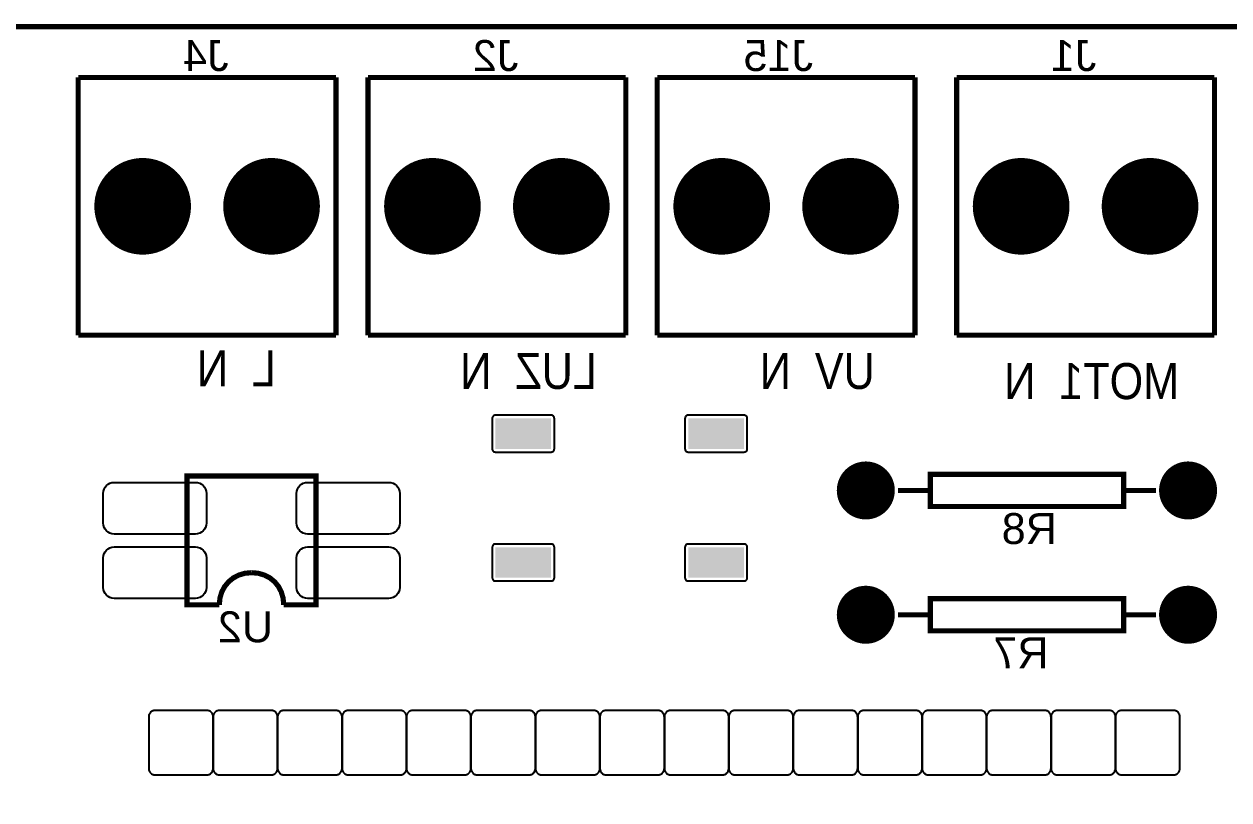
# Model space of a CAD drawing. Header units: inches. Extents: x -4.83 to 0.89, y -1.73 to 1.73.
# Drawn here: x -2.961 to -1.092, y 0.526 to 1.73 of the extents above; entities that cross this region are included whole.
import ezdxf

# ---------------------------------------------------------------- set-up
doc = ezdxf.new("R2010")
doc.units = ezdxf.units.IN
doc.header["$MEASUREMENT"] = 0

# ---------------------------------------------------------------- blocks, each defined once
blk = doc.blocks.new('RPAD')
blk.add_trace([(-0.5, -0.5), (-0.5, 0.5), (0.5, -0.5), (0.5, 0.5)])
blk = doc.blocks.new('EPAD')
at = {"const_width": 0.5}
blk.add_lwpolyline([(-0.25, 0, 1), (0.25, 0, 1)], format="xyb", close=True, dxfattribs=at)

msp = doc.modelspace()

# ---------------------------------------------------------------- linework, layer by layer
at = {"const_width": 0.008}
for points in [[(0.8845, -1.726), (-4.75, -1.726), (-4.75, 1.726), (0.8845, 1.726), (0.8845, -1.726)], [(0.8845, -1.726), (-4.75, -1.726), (-4.75, 1.726), (0.8845, 1.726), (0.8845, -1.726)], [(0.8845, -1.726), (-4.75, -1.726), (-4.75, 1.726), (0.8845, 1.726), (0.8845, -1.726)], [(-2.8769, 1.6472), (-2.8769, 1.2472)], [(-2.8769, 1.6472), (-2.4769, 1.6472)], [(-2.8769, 1.6472), (-2.8769, 1.2472)], [(-2.8769, 1.6472), (-2.4769, 1.6472)], [(-2.8769, 1.6472), (-2.8769, 1.2472)], [(-2.8769, 1.6472), (-2.4769, 1.6472)], [(-2.4769, 1.6472), (-2.4769, 1.2472)], [(-2.4769, 1.6472), (-2.4769, 1.2472)], [(-2.4769, 1.6472), (-2.4769, 1.2472)], [(-2.4273, 1.6472), (-2.4273, 1.2472)], [(-2.4273, 1.6472), (-2.0273, 1.6472)], [(-2.4273, 1.6472), (-2.4273, 1.2472)], [(-2.4273, 1.6472), (-2.0273, 1.6472)], [(-2.4273, 1.6472), (-2.4273, 1.2472)], [(-2.4273, 1.6472), (-2.0273, 1.6472)], [(-2.0273, 1.6472), (-2.0273, 1.2472)], [(-2.0273, 1.6472), (-2.0273, 1.2472)], [(-2.0273, 1.6472), (-2.0273, 1.2472)], [(-1.9785, 1.6472), (-1.9785, 1.2472)], [(-1.9785, 1.6472), (-1.5785, 1.6472)], [(-1.9785, 1.6472), (-1.9785, 1.2472)], [(-1.9785, 1.6472), (-1.5785, 1.6472)], [(-1.9785, 1.6472), (-1.9785, 1.2472)], [(-1.9785, 1.6472), (-1.5785, 1.6472)], [(-1.5785, 1.6472), (-1.5785, 1.2472)], [(-1.5785, 1.6472), (-1.5785, 1.2472)], [(-1.5785, 1.6472), (-1.5785, 1.2472)], [(-1.5139, 1.6472), (-1.5139, 1.2472)], [(-1.5139, 1.6472), (-1.1139, 1.6472)], [(-1.5139, 1.6472), (-1.5139, 1.2472)], [(-1.5139, 1.6472), (-1.1139, 1.6472)], [(-1.5139, 1.6472), (-1.5139, 1.2472)], [(-1.5139, 1.6472), (-1.1139, 1.6472)], [(-1.1139, 1.6472), (-1.1139, 1.2472)], [(-1.1139, 1.6472), (-1.1139, 1.2472)], [(-1.1139, 1.6472), (-1.1139, 1.2472)], [(-2.8769, 1.2472), (-2.4769, 1.2472)], [(-2.8769, 1.2472), (-2.4769, 1.2472)], [(-2.8769, 1.2472), (-2.4769, 1.2472)], [(-2.4273, 1.2472), (-2.0273, 1.2472)], [(-2.4273, 1.2472), (-2.0273, 1.2472)], [(-2.4273, 1.2472), (-2.0273, 1.2472)], [(-1.9785, 1.2472), (-1.5785, 1.2472)], [(-1.9785, 1.2472), (-1.5785, 1.2472)], [(-1.9785, 1.2472), (-1.5785, 1.2472)], [(-1.5139, 1.2472), (-1.1139, 1.2472)], [(-1.5139, 1.2472), (-1.1139, 1.2472)], [(-1.5139, 1.2472), (-1.1139, 1.2472)], [(-2.658, 0.8287), (-2.708, 0.8287), (-2.708, 1.0287), (-2.508, 1.0287), (-2.508, 0.8287), (-2.558, 0.8287)], [(-2.658, 0.8287), (-2.708, 0.8287), (-2.708, 1.0287), (-2.508, 1.0287), (-2.508, 0.8287), (-2.558, 0.8287)], [(-2.658, 0.8287), (-2.708, 0.8287), (-2.708, 1.0287), (-2.508, 1.0287), (-2.508, 0.8287), (-2.558, 0.8287)], [(-1.2549, 0.9813), (-1.5549, 0.9813), (-1.5549, 1.0313), (-1.2549, 1.0313), (-1.2549, 0.9813)], [(-1.2549, 0.9813), (-1.5549, 0.9813), (-1.5549, 1.0313), (-1.2549, 1.0313), (-1.2549, 0.9813)], [(-1.2549, 0.9813), (-1.5549, 0.9813), (-1.5549, 1.0313), (-1.2549, 1.0313), (-1.2549, 0.9813)], [(-1.6049, 1.0063), (-1.5549, 1.0063)], [(-1.6049, 1.0063), (-1.5549, 1.0063)], [(-1.6049, 1.0063), (-1.5549, 1.0063)], [(-1.2549, 1.0063), (-1.2049, 1.0063)], [(-1.2549, 1.0063), (-1.2049, 1.0063)], [(-1.2549, 1.0063), (-1.2049, 1.0063)], [(-2.608, 0.8787), (-2.6182, 0.8778), (-2.6277, 0.875), (-2.6362, 0.8706), (-2.6435, 0.8646), (-2.6496, 0.8573), (-2.6542, 0.8488), (-2.657, 0.8392), (-2.658, 0.8287)], [(-2.608, 0.8787), (-2.6182, 0.8778), (-2.6277, 0.875), (-2.6362, 0.8706), (-2.6435, 0.8646), (-2.6496, 0.8573), (-2.6542, 0.8488), (-2.657, 0.8392), (-2.658, 0.8287)], [(-2.608, 0.8787), (-2.6182, 0.8778), (-2.6277, 0.875), (-2.6362, 0.8706), (-2.6435, 0.8646), (-2.6496, 0.8573), (-2.6542, 0.8488), (-2.657, 0.8392), (-2.658, 0.8287)], [(-2.608, 0.8787), (-2.5976, 0.8778), (-2.588, 0.875), (-2.5795, 0.8706), (-2.5722, 0.8646), (-2.5662, 0.8573), (-2.5618, 0.8488), (-2.559, 0.8392), (-2.558, 0.8287)], [(-2.608, 0.8787), (-2.5976, 0.8778), (-2.588, 0.875), (-2.5795, 0.8706), (-2.5722, 0.8646), (-2.5662, 0.8573), (-2.5618, 0.8488), (-2.559, 0.8392), (-2.558, 0.8287)], [(-2.608, 0.8787), (-2.5976, 0.8778), (-2.588, 0.875), (-2.5795, 0.8706), (-2.5722, 0.8646), (-2.5662, 0.8573), (-2.5618, 0.8488), (-2.559, 0.8392), (-2.558, 0.8287)], [(-1.2549, 0.7884), (-1.5549, 0.7884), (-1.5549, 0.8384), (-1.2549, 0.8384), (-1.2549, 0.7884)], [(-1.2549, 0.7884), (-1.5549, 0.7884), (-1.5549, 0.8384), (-1.2549, 0.8384), (-1.2549, 0.7884)], [(-1.2549, 0.7884), (-1.5549, 0.7884), (-1.5549, 0.8384), (-1.2549, 0.8384), (-1.2549, 0.7884)], [(-1.5549, 0.8134), (-1.6049, 0.8134)], [(-1.5549, 0.8134), (-1.6049, 0.8134)], [(-1.5549, 0.8134), (-1.6049, 0.8134)], [(-1.2049, 0.8134), (-1.2549, 0.8134)], [(-1.2049, 0.8134), (-1.2549, 0.8134)], [(-1.2049, 0.8134), (-1.2549, 0.8134)]]:
    msp.add_lwpolyline(points, dxfattribs=at)
for points in [[(-2.2347, 1.1181), (-2.2347, 1.0709), (-2.2346, 1.0698), (-2.2343, 1.0689), (-2.2338, 1.068), (-2.2332, 1.0673), (-2.2325, 1.0667), (-2.2317, 1.0663), (-2.2307, 1.066), (-2.2297, 1.0659), (-2.1431, 1.0659), (-2.142, 1.066), (-2.1411, 1.0663), (-2.1403, 1.0667), (-2.1395, 1.0673), (-2.1389, 1.068), (-2.1385, 1.0689), (-2.1382, 1.0698), (-2.1381, 1.0709), (-2.1381, 1.1181), (-2.1382, 1.1191), (-2.1385, 1.1201), (-2.1389, 1.1209), (-2.1395, 1.1217), (-2.1403, 1.1223), (-2.1411, 1.1227), (-2.142, 1.123), (-2.1431, 1.1231), (-2.2297, 1.1231), (-2.2307, 1.123), (-2.2317, 1.1227), (-2.2325, 1.1223), (-2.2332, 1.1217), (-2.2338, 1.1209), (-2.2343, 1.1201), (-2.2346, 1.1191), (-2.2347, 1.1181)], [(-1.8389, 1.0709), (-1.8389, 1.1181), (-1.839, 1.1191), (-1.8392, 1.1201), (-1.8397, 1.1209), (-1.8403, 1.1217), (-1.841, 1.1223), (-1.8419, 1.1227), (-1.8428, 1.123), (-1.8439, 1.1231), (-1.9305, 1.1231), (-1.9315, 1.123), (-1.9324, 1.1227), (-1.9333, 1.1223), (-1.934, 1.1217), (-1.9346, 1.1209), (-1.9351, 1.1201), (-1.9354, 1.1191), (-1.9355, 1.1181), (-1.9355, 1.0709), (-1.9354, 1.0698), (-1.9351, 1.0689), (-1.9346, 1.068), (-1.934, 1.0673), (-1.9333, 1.0667), (-1.9324, 1.0663), (-1.9315, 1.066), (-1.9305, 1.0659), (-1.8439, 1.0659), (-1.8428, 1.066), (-1.8419, 1.0663), (-1.841, 1.0667), (-1.8403, 1.0673), (-1.8397, 1.068), (-1.8392, 1.0689), (-1.839, 1.0698), (-1.8389, 1.0709)], [(-2.838, 0.9557), (-2.838, 1.0017), (-2.8377, 1.0052), (-2.8367, 1.0084), (-2.8352, 1.0113), (-2.8331, 1.0138), (-2.8306, 1.0159), (-2.8277, 1.0174), (-2.8245, 1.0184), (-2.821, 1.0187), (-2.695, 1.0187), (-2.6916, 1.0184), (-2.6883, 1.0174), (-2.6854, 1.0159), (-2.6829, 1.0138), (-2.6809, 1.0113), (-2.6793, 1.0084), (-2.6784, 1.0052), (-2.678, 1.0017), (-2.678, 0.9557), (-2.6784, 0.9523), (-2.6793, 0.949), (-2.6809, 0.9462), (-2.6829, 0.9437), (-2.6854, 0.9416), (-2.6883, 0.9401), (-2.6916, 0.9391), (-2.695, 0.9387), (-2.821, 0.9387), (-2.8245, 0.9391), (-2.8277, 0.9401), (-2.8306, 0.9416), (-2.8331, 0.9437), (-2.8352, 0.9462), (-2.8367, 0.949), (-2.8377, 0.9523), (-2.838, 0.9557)], [(-2.538, 0.9557), (-2.538, 1.0017), (-2.5377, 1.0052), (-2.5367, 1.0084), (-2.5352, 1.0113), (-2.5331, 1.0138), (-2.5306, 1.0159), (-2.5277, 1.0174), (-2.5245, 1.0184), (-2.521, 1.0187), (-2.395, 1.0187), (-2.3916, 1.0184), (-2.3883, 1.0174), (-2.3854, 1.0159), (-2.3829, 1.0138), (-2.3809, 1.0113), (-2.3793, 1.0084), (-2.3784, 1.0052), (-2.378, 1.0017), (-2.378, 0.9557), (-2.3784, 0.9523), (-2.3793, 0.949), (-2.3809, 0.9462), (-2.3829, 0.9437), (-2.3854, 0.9416), (-2.3883, 0.9401), (-2.3916, 0.9391), (-2.395, 0.9387), (-2.521, 0.9387), (-2.5245, 0.9391), (-2.5277, 0.9401), (-2.5306, 0.9416), (-2.5331, 0.9437), (-2.5352, 0.9462), (-2.5367, 0.949), (-2.5377, 0.9523), (-2.538, 0.9557)], [(-2.838, 0.8557), (-2.838, 0.9017), (-2.8377, 0.9052), (-2.8367, 0.9084), (-2.8352, 0.9113), (-2.8331, 0.9138), (-2.8306, 0.9159), (-2.8277, 0.9174), (-2.8245, 0.9184), (-2.821, 0.9187), (-2.695, 0.9187), (-2.6916, 0.9184), (-2.6883, 0.9174), (-2.6854, 0.9159), (-2.6829, 0.9138), (-2.6809, 0.9113), (-2.6793, 0.9084), (-2.6784, 0.9052), (-2.678, 0.9017), (-2.678, 0.8557), (-2.6784, 0.8523), (-2.6793, 0.849), (-2.6809, 0.8462), (-2.6829, 0.8437), (-2.6854, 0.8416), (-2.6883, 0.8401), (-2.6916, 0.8391), (-2.695, 0.8387), (-2.821, 0.8387), (-2.8245, 0.8391), (-2.8277, 0.8401), (-2.8306, 0.8416), (-2.8331, 0.8437), (-2.8352, 0.8462), (-2.8367, 0.849), (-2.8377, 0.8523), (-2.838, 0.8557)], [(-2.538, 0.8557), (-2.538, 0.9017), (-2.5377, 0.9052), (-2.5367, 0.9084), (-2.5352, 0.9113), (-2.5331, 0.9138), (-2.5306, 0.9159), (-2.5277, 0.9174), (-2.5245, 0.9184), (-2.521, 0.9187), (-2.395, 0.9187), (-2.3916, 0.9184), (-2.3883, 0.9174), (-2.3854, 0.9159), (-2.3829, 0.9138), (-2.3809, 0.9113), (-2.3793, 0.9084), (-2.3784, 0.9052), (-2.378, 0.9017), (-2.378, 0.8557), (-2.3784, 0.8523), (-2.3793, 0.849), (-2.3809, 0.8462), (-2.3829, 0.8437), (-2.3854, 0.8416), (-2.3883, 0.8401), (-2.3916, 0.8391), (-2.395, 0.8387), (-2.521, 0.8387), (-2.5245, 0.8391), (-2.5277, 0.8401), (-2.5306, 0.8416), (-2.5331, 0.8437), (-2.5352, 0.8462), (-2.5367, 0.849), (-2.5377, 0.8523), (-2.538, 0.8557)], [(-2.2347, 0.9181), (-2.2347, 0.8709), (-2.2346, 0.8698), (-2.2343, 0.8689), (-2.2338, 0.868), (-2.2332, 0.8673), (-2.2325, 0.8667), (-2.2317, 0.8663), (-2.2307, 0.866), (-2.2297, 0.8659), (-2.1431, 0.8659), (-2.142, 0.866), (-2.1411, 0.8663), (-2.1403, 0.8667), (-2.1395, 0.8673), (-2.1389, 0.868), (-2.1385, 0.8689), (-2.1382, 0.8698), (-2.1381, 0.8709), (-2.1381, 0.9181), (-2.1382, 0.9191), (-2.1385, 0.9201), (-2.1389, 0.9209), (-2.1395, 0.9217), (-2.1403, 0.9223), (-2.1411, 0.9227), (-2.142, 0.923), (-2.1431, 0.9231), (-2.2297, 0.9231), (-2.2307, 0.923), (-2.2317, 0.9227), (-2.2325, 0.9223), (-2.2332, 0.9217), (-2.2338, 0.9209), (-2.2343, 0.9201), (-2.2346, 0.9191), (-2.2347, 0.9181)], [(-1.8389, 0.8709), (-1.8389, 0.9181), (-1.839, 0.9191), (-1.8392, 0.9201), (-1.8397, 0.9209), (-1.8403, 0.9217), (-1.841, 0.9223), (-1.8419, 0.9227), (-1.8428, 0.923), (-1.8439, 0.9231), (-1.9305, 0.9231), (-1.9315, 0.923), (-1.9324, 0.9227), (-1.9333, 0.9223), (-1.934, 0.9217), (-1.9346, 0.9209), (-1.9351, 0.9201), (-1.9354, 0.9191), (-1.9355, 0.9181), (-1.9355, 0.8709), (-1.9354, 0.8698), (-1.9351, 0.8689), (-1.9346, 0.868), (-1.934, 0.8673), (-1.9333, 0.8667), (-1.9324, 0.8663), (-1.9315, 0.866), (-1.9305, 0.8659), (-1.8439, 0.8659), (-1.8428, 0.866), (-1.8419, 0.8663), (-1.841, 0.8667), (-1.8403, 0.8673), (-1.8397, 0.868), (-1.8392, 0.8689), (-1.839, 0.8698), (-1.8389, 0.8709)], [(-2.6775, 0.665), (-2.7575, 0.665), (-2.7586, 0.6649), (-2.7596, 0.6648), (-2.7605, 0.6645), (-2.7615, 0.6642), (-2.7623, 0.6638), (-2.7632, 0.6633), (-2.7639, 0.6627), (-2.7646, 0.6621), (-2.7653, 0.6614), (-2.7658, 0.6606), (-2.7663, 0.6598), (-2.7668, 0.6589), (-2.7671, 0.658), (-2.7673, 0.657), (-2.7675, 0.656), (-2.7675, 0.655), (-2.7675, 0.575), (-2.7675, 0.5739), (-2.7673, 0.5729), (-2.7671, 0.572), (-2.7668, 0.571), (-2.7663, 0.5702), (-2.7658, 0.5693), (-2.7653, 0.5686), (-2.7646, 0.5679), (-2.7639, 0.5672), (-2.7632, 0.5666), (-2.7623, 0.5662), (-2.7615, 0.5657), (-2.7605, 0.5654), (-2.7596, 0.5652), (-2.7586, 0.565), (-2.7575, 0.565), (-2.6775, 0.565), (-2.6765, 0.565), (-2.6755, 0.5652), (-2.6745, 0.5654), (-2.6736, 0.5657), (-2.6727, 0.5662), (-2.6719, 0.5666), (-2.6711, 0.5672), (-2.6704, 0.5679), (-2.6698, 0.5686), (-2.6692, 0.5693), (-2.6687, 0.5702), (-2.6683, 0.571), (-2.668, 0.572), (-2.6677, 0.5729), (-2.6676, 0.5739), (-2.6675, 0.575), (-2.6675, 0.655), (-2.6676, 0.656), (-2.6677, 0.657), (-2.668, 0.658), (-2.6683, 0.6589), (-2.6687, 0.6598), (-2.6692, 0.6606), (-2.6698, 0.6614), (-2.6704, 0.6621), (-2.6711, 0.6627), (-2.6719, 0.6633), (-2.6727, 0.6638), (-2.6736, 0.6642), (-2.6745, 0.6645), (-2.6755, 0.6648), (-2.6765, 0.6649), (-2.6775, 0.665)], [(-2.5775, 0.665), (-2.6575, 0.665), (-2.6586, 0.6649), (-2.6596, 0.6648), (-2.6605, 0.6645), (-2.6615, 0.6642), (-2.6623, 0.6638), (-2.6632, 0.6633), (-2.6639, 0.6627), (-2.6646, 0.6621), (-2.6653, 0.6614), (-2.6658, 0.6606), (-2.6663, 0.6598), (-2.6668, 0.6589), (-2.6671, 0.658), (-2.6673, 0.657), (-2.6675, 0.656), (-2.6675, 0.655), (-2.6675, 0.575), (-2.6675, 0.5739), (-2.6673, 0.5729), (-2.6671, 0.572), (-2.6668, 0.571), (-2.6663, 0.5702), (-2.6658, 0.5693), (-2.6653, 0.5686), (-2.6646, 0.5679), (-2.6639, 0.5672), (-2.6632, 0.5666), (-2.6623, 0.5662), (-2.6615, 0.5657), (-2.6605, 0.5654), (-2.6596, 0.5652), (-2.6586, 0.565), (-2.6575, 0.565), (-2.5775, 0.565), (-2.5765, 0.565), (-2.5755, 0.5652), (-2.5745, 0.5654), (-2.5736, 0.5657), (-2.5727, 0.5662), (-2.5719, 0.5666), (-2.5711, 0.5672), (-2.5704, 0.5679), (-2.5698, 0.5686), (-2.5692, 0.5693), (-2.5687, 0.5702), (-2.5683, 0.571), (-2.568, 0.572), (-2.5677, 0.5729), (-2.5676, 0.5739), (-2.5675, 0.575), (-2.5675, 0.655), (-2.5676, 0.656), (-2.5677, 0.657), (-2.568, 0.658), (-2.5683, 0.6589), (-2.5687, 0.6598), (-2.5692, 0.6606), (-2.5698, 0.6614), (-2.5704, 0.6621), (-2.5711, 0.6627), (-2.5719, 0.6633), (-2.5727, 0.6638), (-2.5736, 0.6642), (-2.5745, 0.6645), (-2.5755, 0.6648), (-2.5765, 0.6649), (-2.5775, 0.665)], [(-2.4775, 0.665), (-2.5575, 0.665), (-2.5586, 0.6649), (-2.5596, 0.6648), (-2.5605, 0.6645), (-2.5615, 0.6642), (-2.5623, 0.6638), (-2.5632, 0.6633), (-2.5639, 0.6627), (-2.5646, 0.6621), (-2.5653, 0.6614), (-2.5658, 0.6606), (-2.5663, 0.6598), (-2.5668, 0.6589), (-2.5671, 0.658), (-2.5673, 0.657), (-2.5675, 0.656), (-2.5675, 0.655), (-2.5675, 0.575), (-2.5675, 0.5739), (-2.5673, 0.5729), (-2.5671, 0.572), (-2.5668, 0.571), (-2.5663, 0.5702), (-2.5658, 0.5693), (-2.5653, 0.5686), (-2.5646, 0.5679), (-2.5639, 0.5672), (-2.5632, 0.5666), (-2.5623, 0.5662), (-2.5615, 0.5657), (-2.5605, 0.5654), (-2.5596, 0.5652), (-2.5586, 0.565), (-2.5575, 0.565), (-2.4775, 0.565), (-2.4765, 0.565), (-2.4755, 0.5652), (-2.4745, 0.5654), (-2.4736, 0.5657), (-2.4727, 0.5662), (-2.4719, 0.5666), (-2.4711, 0.5672), (-2.4704, 0.5679), (-2.4698, 0.5686), (-2.4692, 0.5693), (-2.4687, 0.5702), (-2.4683, 0.571), (-2.468, 0.572), (-2.4677, 0.5729), (-2.4676, 0.5739), (-2.4675, 0.575), (-2.4675, 0.655), (-2.4676, 0.656), (-2.4677, 0.657), (-2.468, 0.658), (-2.4683, 0.6589), (-2.4687, 0.6598), (-2.4692, 0.6606), (-2.4698, 0.6614), (-2.4704, 0.6621), (-2.4711, 0.6627), (-2.4719, 0.6633), (-2.4727, 0.6638), (-2.4736, 0.6642), (-2.4745, 0.6645), (-2.4755, 0.6648), (-2.4765, 0.6649), (-2.4775, 0.665)], [(-2.3775, 0.665), (-2.4575, 0.665), (-2.4586, 0.6649), (-2.4596, 0.6648), (-2.4605, 0.6645), (-2.4615, 0.6642), (-2.4623, 0.6638), (-2.4632, 0.6633), (-2.4639, 0.6627), (-2.4646, 0.6621), (-2.4653, 0.6614), (-2.4658, 0.6606), (-2.4663, 0.6598), (-2.4668, 0.6589), (-2.4671, 0.658), (-2.4673, 0.657), (-2.4675, 0.656), (-2.4675, 0.655), (-2.4675, 0.575), (-2.4675, 0.5739), (-2.4673, 0.5729), (-2.4671, 0.572), (-2.4668, 0.571), (-2.4663, 0.5702), (-2.4658, 0.5693), (-2.4653, 0.5686), (-2.4646, 0.5679), (-2.4639, 0.5672), (-2.4632, 0.5666), (-2.4623, 0.5662), (-2.4615, 0.5657), (-2.4605, 0.5654), (-2.4596, 0.5652), (-2.4586, 0.565), (-2.4575, 0.565), (-2.3775, 0.565), (-2.3765, 0.565), (-2.3755, 0.5652), (-2.3745, 0.5654), (-2.3736, 0.5657), (-2.3727, 0.5662), (-2.3719, 0.5666), (-2.3711, 0.5672), (-2.3704, 0.5679), (-2.3698, 0.5686), (-2.3692, 0.5693), (-2.3687, 0.5702), (-2.3683, 0.571), (-2.368, 0.572), (-2.3677, 0.5729), (-2.3676, 0.5739), (-2.3675, 0.575), (-2.3675, 0.655), (-2.3676, 0.656), (-2.3677, 0.657), (-2.368, 0.658), (-2.3683, 0.6589), (-2.3687, 0.6598), (-2.3692, 0.6606), (-2.3698, 0.6614), (-2.3704, 0.6621), (-2.3711, 0.6627), (-2.3719, 0.6633), (-2.3727, 0.6638), (-2.3736, 0.6642), (-2.3745, 0.6645), (-2.3755, 0.6648), (-2.3765, 0.6649), (-2.3775, 0.665)], [(-2.2775, 0.665), (-2.3575, 0.665), (-2.3586, 0.6649), (-2.3596, 0.6648), (-2.3605, 0.6645), (-2.3615, 0.6642), (-2.3623, 0.6638), (-2.3632, 0.6633), (-2.3639, 0.6627), (-2.3646, 0.6621), (-2.3653, 0.6614), (-2.3658, 0.6606), (-2.3663, 0.6598), (-2.3668, 0.6589), (-2.3671, 0.658), (-2.3673, 0.657), (-2.3675, 0.656), (-2.3675, 0.655), (-2.3675, 0.575), (-2.3675, 0.5739), (-2.3673, 0.5729), (-2.3671, 0.572), (-2.3668, 0.571), (-2.3663, 0.5702), (-2.3658, 0.5693), (-2.3653, 0.5686), (-2.3646, 0.5679), (-2.3639, 0.5672), (-2.3632, 0.5666), (-2.3623, 0.5662), (-2.3615, 0.5657), (-2.3605, 0.5654), (-2.3596, 0.5652), (-2.3586, 0.565), (-2.3575, 0.565), (-2.2775, 0.565), (-2.2765, 0.565), (-2.2755, 0.5652), (-2.2745, 0.5654), (-2.2736, 0.5657), (-2.2727, 0.5662), (-2.2719, 0.5666), (-2.2711, 0.5672), (-2.2704, 0.5679), (-2.2698, 0.5686), (-2.2692, 0.5693), (-2.2687, 0.5702), (-2.2683, 0.571), (-2.268, 0.572), (-2.2677, 0.5729), (-2.2676, 0.5739), (-2.2675, 0.575), (-2.2675, 0.655), (-2.2676, 0.656), (-2.2677, 0.657), (-2.268, 0.658), (-2.2683, 0.6589), (-2.2687, 0.6598), (-2.2692, 0.6606), (-2.2698, 0.6614), (-2.2704, 0.6621), (-2.2711, 0.6627), (-2.2719, 0.6633), (-2.2727, 0.6638), (-2.2736, 0.6642), (-2.2745, 0.6645), (-2.2755, 0.6648), (-2.2765, 0.6649), (-2.2775, 0.665)], [(-2.1775, 0.665), (-2.2575, 0.665), (-2.2586, 0.6649), (-2.2596, 0.6648), (-2.2605, 0.6645), (-2.2615, 0.6642), (-2.2623, 0.6638), (-2.2632, 0.6633), (-2.2639, 0.6627), (-2.2646, 0.6621), (-2.2653, 0.6614), (-2.2658, 0.6606), (-2.2663, 0.6598), (-2.2668, 0.6589), (-2.2671, 0.658), (-2.2673, 0.657), (-2.2675, 0.656), (-2.2675, 0.655), (-2.2675, 0.575), (-2.2675, 0.5739), (-2.2673, 0.5729), (-2.2671, 0.572), (-2.2668, 0.571), (-2.2663, 0.5702), (-2.2658, 0.5693), (-2.2653, 0.5686), (-2.2646, 0.5679), (-2.2639, 0.5672), (-2.2632, 0.5666), (-2.2623, 0.5662), (-2.2615, 0.5657), (-2.2605, 0.5654), (-2.2596, 0.5652), (-2.2586, 0.565), (-2.2575, 0.565), (-2.1775, 0.565), (-2.1765, 0.565), (-2.1755, 0.5652), (-2.1745, 0.5654), (-2.1736, 0.5657), (-2.1727, 0.5662), (-2.1719, 0.5666), (-2.1711, 0.5672), (-2.1704, 0.5679), (-2.1698, 0.5686), (-2.1692, 0.5693), (-2.1687, 0.5702), (-2.1683, 0.571), (-2.168, 0.572), (-2.1677, 0.5729), (-2.1676, 0.5739), (-2.1675, 0.575), (-2.1675, 0.655), (-2.1676, 0.656), (-2.1677, 0.657), (-2.168, 0.658), (-2.1683, 0.6589), (-2.1687, 0.6598), (-2.1692, 0.6606), (-2.1698, 0.6614), (-2.1704, 0.6621), (-2.1711, 0.6627), (-2.1719, 0.6633), (-2.1727, 0.6638), (-2.1736, 0.6642), (-2.1745, 0.6645), (-2.1755, 0.6648), (-2.1765, 0.6649), (-2.1775, 0.665)], [(-2.0775, 0.665), (-2.1575, 0.665), (-2.1586, 0.6649), (-2.1596, 0.6648), (-2.1605, 0.6645), (-2.1615, 0.6642), (-2.1623, 0.6638), (-2.1632, 0.6633), (-2.1639, 0.6627), (-2.1646, 0.6621), (-2.1653, 0.6614), (-2.1658, 0.6606), (-2.1663, 0.6598), (-2.1668, 0.6589), (-2.1671, 0.658), (-2.1673, 0.657), (-2.1675, 0.656), (-2.1675, 0.655), (-2.1675, 0.575), (-2.1675, 0.5739), (-2.1673, 0.5729), (-2.1671, 0.572), (-2.1668, 0.571), (-2.1663, 0.5702), (-2.1658, 0.5693), (-2.1653, 0.5686), (-2.1646, 0.5679), (-2.1639, 0.5672), (-2.1632, 0.5666), (-2.1623, 0.5662), (-2.1615, 0.5657), (-2.1605, 0.5654), (-2.1596, 0.5652), (-2.1586, 0.565), (-2.1575, 0.565), (-2.0775, 0.565), (-2.0765, 0.565), (-2.0755, 0.5652), (-2.0745, 0.5654), (-2.0736, 0.5657), (-2.0727, 0.5662), (-2.0719, 0.5666), (-2.0711, 0.5672), (-2.0704, 0.5679), (-2.0698, 0.5686), (-2.0692, 0.5693), (-2.0687, 0.5702), (-2.0683, 0.571), (-2.068, 0.572), (-2.0677, 0.5729), (-2.0676, 0.5739), (-2.0675, 0.575), (-2.0675, 0.655), (-2.0676, 0.656), (-2.0677, 0.657), (-2.068, 0.658), (-2.0683, 0.6589), (-2.0687, 0.6598), (-2.0692, 0.6606), (-2.0698, 0.6614), (-2.0704, 0.6621), (-2.0711, 0.6627), (-2.0719, 0.6633), (-2.0727, 0.6638), (-2.0736, 0.6642), (-2.0745, 0.6645), (-2.0755, 0.6648), (-2.0765, 0.6649), (-2.0775, 0.665)], [(-1.9775, 0.665), (-2.0575, 0.665), (-2.0586, 0.6649), (-2.0596, 0.6648), (-2.0605, 0.6645), (-2.0615, 0.6642), (-2.0623, 0.6638), (-2.0632, 0.6633), (-2.0639, 0.6627), (-2.0646, 0.6621), (-2.0653, 0.6614), (-2.0658, 0.6606), (-2.0663, 0.6598), (-2.0668, 0.6589), (-2.0671, 0.658), (-2.0673, 0.657), (-2.0675, 0.656), (-2.0675, 0.655), (-2.0675, 0.575), (-2.0675, 0.5739), (-2.0673, 0.5729), (-2.0671, 0.572), (-2.0668, 0.571), (-2.0663, 0.5702), (-2.0658, 0.5693), (-2.0653, 0.5686), (-2.0646, 0.5679), (-2.0639, 0.5672), (-2.0632, 0.5666), (-2.0623, 0.5662), (-2.0615, 0.5657), (-2.0605, 0.5654), (-2.0596, 0.5652), (-2.0586, 0.565), (-2.0575, 0.565), (-1.9775, 0.565), (-1.9765, 0.565), (-1.9755, 0.5652), (-1.9745, 0.5654), (-1.9736, 0.5657), (-1.9727, 0.5662), (-1.9719, 0.5666), (-1.9711, 0.5672), (-1.9704, 0.5679), (-1.9698, 0.5686), (-1.9692, 0.5693), (-1.9687, 0.5702), (-1.9683, 0.571), (-1.968, 0.572), (-1.9677, 0.5729), (-1.9676, 0.5739), (-1.9675, 0.575), (-1.9675, 0.655), (-1.9676, 0.656), (-1.9677, 0.657), (-1.968, 0.658), (-1.9683, 0.6589), (-1.9687, 0.6598), (-1.9692, 0.6606), (-1.9698, 0.6614), (-1.9704, 0.6621), (-1.9711, 0.6627), (-1.9719, 0.6633), (-1.9727, 0.6638), (-1.9736, 0.6642), (-1.9745, 0.6645), (-1.9755, 0.6648), (-1.9765, 0.6649), (-1.9775, 0.665)], [(-1.8775, 0.665), (-1.9575, 0.665), (-1.9586, 0.6649), (-1.9596, 0.6648), (-1.9605, 0.6645), (-1.9615, 0.6642), (-1.9623, 0.6638), (-1.9632, 0.6633), (-1.9639, 0.6627), (-1.9646, 0.6621), (-1.9653, 0.6614), (-1.9658, 0.6606), (-1.9663, 0.6598), (-1.9668, 0.6589), (-1.9671, 0.658), (-1.9673, 0.657), (-1.9675, 0.656), (-1.9675, 0.655), (-1.9675, 0.575), (-1.9675, 0.5739), (-1.9673, 0.5729), (-1.9671, 0.572), (-1.9668, 0.571), (-1.9663, 0.5702), (-1.9658, 0.5693), (-1.9653, 0.5686), (-1.9646, 0.5679), (-1.9639, 0.5672), (-1.9632, 0.5666), (-1.9623, 0.5662), (-1.9615, 0.5657), (-1.9605, 0.5654), (-1.9596, 0.5652), (-1.9586, 0.565), (-1.9575, 0.565), (-1.8775, 0.565), (-1.8765, 0.565), (-1.8755, 0.5652), (-1.8745, 0.5654), (-1.8736, 0.5657), (-1.8727, 0.5662), (-1.8719, 0.5666), (-1.8711, 0.5672), (-1.8704, 0.5679), (-1.8698, 0.5686), (-1.8692, 0.5693), (-1.8687, 0.5702), (-1.8683, 0.571), (-1.868, 0.572), (-1.8677, 0.5729), (-1.8676, 0.5739), (-1.8675, 0.575), (-1.8675, 0.655), (-1.8676, 0.656), (-1.8677, 0.657), (-1.868, 0.658), (-1.8683, 0.6589), (-1.8687, 0.6598), (-1.8692, 0.6606), (-1.8698, 0.6614), (-1.8704, 0.6621), (-1.8711, 0.6627), (-1.8719, 0.6633), (-1.8727, 0.6638), (-1.8736, 0.6642), (-1.8745, 0.6645), (-1.8755, 0.6648), (-1.8765, 0.6649), (-1.8775, 0.665)], [(-1.7775, 0.665), (-1.8575, 0.665), (-1.8586, 0.6649), (-1.8596, 0.6648), (-1.8605, 0.6645), (-1.8615, 0.6642), (-1.8623, 0.6638), (-1.8632, 0.6633), (-1.8639, 0.6627), (-1.8646, 0.6621), (-1.8653, 0.6614), (-1.8658, 0.6606), (-1.8663, 0.6598), (-1.8668, 0.6589), (-1.8671, 0.658), (-1.8673, 0.657), (-1.8675, 0.656), (-1.8675, 0.655), (-1.8675, 0.575), (-1.8675, 0.5739), (-1.8673, 0.5729), (-1.8671, 0.572), (-1.8668, 0.571), (-1.8663, 0.5702), (-1.8658, 0.5693), (-1.8653, 0.5686), (-1.8646, 0.5679), (-1.8639, 0.5672), (-1.8632, 0.5666), (-1.8623, 0.5662), (-1.8615, 0.5657), (-1.8605, 0.5654), (-1.8596, 0.5652), (-1.8586, 0.565), (-1.8575, 0.565), (-1.7775, 0.565), (-1.7765, 0.565), (-1.7755, 0.5652), (-1.7745, 0.5654), (-1.7736, 0.5657), (-1.7727, 0.5662), (-1.7719, 0.5666), (-1.7711, 0.5672), (-1.7704, 0.5679), (-1.7698, 0.5686), (-1.7692, 0.5693), (-1.7687, 0.5702), (-1.7683, 0.571), (-1.768, 0.572), (-1.7677, 0.5729), (-1.7676, 0.5739), (-1.7675, 0.575), (-1.7675, 0.655), (-1.7676, 0.656), (-1.7677, 0.657), (-1.768, 0.658), (-1.7683, 0.6589), (-1.7687, 0.6598), (-1.7692, 0.6606), (-1.7698, 0.6614), (-1.7704, 0.6621), (-1.7711, 0.6627), (-1.7719, 0.6633), (-1.7727, 0.6638), (-1.7736, 0.6642), (-1.7745, 0.6645), (-1.7755, 0.6648), (-1.7765, 0.6649), (-1.7775, 0.665)], [(-1.6775, 0.665), (-1.7575, 0.665), (-1.7586, 0.6649), (-1.7596, 0.6648), (-1.7605, 0.6645), (-1.7615, 0.6642), (-1.7623, 0.6638), (-1.7632, 0.6633), (-1.7639, 0.6627), (-1.7646, 0.6621), (-1.7653, 0.6614), (-1.7658, 0.6606), (-1.7663, 0.6598), (-1.7668, 0.6589), (-1.7671, 0.658), (-1.7673, 0.657), (-1.7675, 0.656), (-1.7675, 0.655), (-1.7675, 0.575), (-1.7675, 0.5739), (-1.7673, 0.5729), (-1.7671, 0.572), (-1.7668, 0.571), (-1.7663, 0.5702), (-1.7658, 0.5693), (-1.7653, 0.5686), (-1.7646, 0.5679), (-1.7639, 0.5672), (-1.7632, 0.5666), (-1.7623, 0.5662), (-1.7615, 0.5657), (-1.7605, 0.5654), (-1.7596, 0.5652), (-1.7586, 0.565), (-1.7575, 0.565), (-1.6775, 0.565), (-1.6765, 0.565), (-1.6755, 0.5652), (-1.6745, 0.5654), (-1.6736, 0.5657), (-1.6727, 0.5662), (-1.6719, 0.5666), (-1.6711, 0.5672), (-1.6704, 0.5679), (-1.6698, 0.5686), (-1.6692, 0.5693), (-1.6687, 0.5702), (-1.6683, 0.571), (-1.668, 0.572), (-1.6677, 0.5729), (-1.6676, 0.5739), (-1.6675, 0.575), (-1.6675, 0.655), (-1.6676, 0.656), (-1.6677, 0.657), (-1.668, 0.658), (-1.6683, 0.6589), (-1.6687, 0.6598), (-1.6692, 0.6606), (-1.6698, 0.6614), (-1.6704, 0.6621), (-1.6711, 0.6627), (-1.6719, 0.6633), (-1.6727, 0.6638), (-1.6736, 0.6642), (-1.6745, 0.6645), (-1.6755, 0.6648), (-1.6765, 0.6649), (-1.6775, 0.665)], [(-1.5775, 0.665), (-1.6575, 0.665), (-1.6586, 0.6649), (-1.6596, 0.6648), (-1.6605, 0.6645), (-1.6615, 0.6642), (-1.6623, 0.6638), (-1.6632, 0.6633), (-1.6639, 0.6627), (-1.6646, 0.6621), (-1.6653, 0.6614), (-1.6658, 0.6606), (-1.6663, 0.6598), (-1.6668, 0.6589), (-1.6671, 0.658), (-1.6673, 0.657), (-1.6675, 0.656), (-1.6675, 0.655), (-1.6675, 0.575), (-1.6675, 0.5739), (-1.6673, 0.5729), (-1.6671, 0.572), (-1.6668, 0.571), (-1.6663, 0.5702), (-1.6658, 0.5693), (-1.6653, 0.5686), (-1.6646, 0.5679), (-1.6639, 0.5672), (-1.6632, 0.5666), (-1.6623, 0.5662), (-1.6615, 0.5657), (-1.6605, 0.5654), (-1.6596, 0.5652), (-1.6586, 0.565), (-1.6575, 0.565), (-1.5775, 0.565), (-1.5765, 0.565), (-1.5755, 0.5652), (-1.5745, 0.5654), (-1.5736, 0.5657), (-1.5727, 0.5662), (-1.5719, 0.5666), (-1.5711, 0.5672), (-1.5704, 0.5679), (-1.5698, 0.5686), (-1.5692, 0.5693), (-1.5687, 0.5702), (-1.5683, 0.571), (-1.568, 0.572), (-1.5677, 0.5729), (-1.5676, 0.5739), (-1.5675, 0.575), (-1.5675, 0.655), (-1.5676, 0.656), (-1.5677, 0.657), (-1.568, 0.658), (-1.5683, 0.6589), (-1.5687, 0.6598), (-1.5692, 0.6606), (-1.5698, 0.6614), (-1.5704, 0.6621), (-1.5711, 0.6627), (-1.5719, 0.6633), (-1.5727, 0.6638), (-1.5736, 0.6642), (-1.5745, 0.6645), (-1.5755, 0.6648), (-1.5765, 0.6649), (-1.5775, 0.665)], [(-1.4775, 0.665), (-1.5575, 0.665), (-1.5586, 0.6649), (-1.5596, 0.6648), (-1.5605, 0.6645), (-1.5615, 0.6642), (-1.5623, 0.6638), (-1.5632, 0.6633), (-1.5639, 0.6627), (-1.5646, 0.6621), (-1.5653, 0.6614), (-1.5658, 0.6606), (-1.5663, 0.6598), (-1.5668, 0.6589), (-1.5671, 0.658), (-1.5673, 0.657), (-1.5675, 0.656), (-1.5675, 0.655), (-1.5675, 0.575), (-1.5675, 0.5739), (-1.5673, 0.5729), (-1.5671, 0.572), (-1.5668, 0.571), (-1.5663, 0.5702), (-1.5658, 0.5693), (-1.5653, 0.5686), (-1.5646, 0.5679), (-1.5639, 0.5672), (-1.5632, 0.5666), (-1.5623, 0.5662), (-1.5615, 0.5657), (-1.5605, 0.5654), (-1.5596, 0.5652), (-1.5586, 0.565), (-1.5575, 0.565), (-1.4775, 0.565), (-1.4765, 0.565), (-1.4755, 0.5652), (-1.4745, 0.5654), (-1.4736, 0.5657), (-1.4727, 0.5662), (-1.4719, 0.5666), (-1.4711, 0.5672), (-1.4704, 0.5679), (-1.4698, 0.5686), (-1.4692, 0.5693), (-1.4687, 0.5702), (-1.4683, 0.571), (-1.468, 0.572), (-1.4677, 0.5729), (-1.4676, 0.5739), (-1.4675, 0.575), (-1.4675, 0.655), (-1.4676, 0.656), (-1.4677, 0.657), (-1.468, 0.658), (-1.4683, 0.6589), (-1.4687, 0.6598), (-1.4692, 0.6606), (-1.4698, 0.6614), (-1.4704, 0.6621), (-1.4711, 0.6627), (-1.4719, 0.6633), (-1.4727, 0.6638), (-1.4736, 0.6642), (-1.4745, 0.6645), (-1.4755, 0.6648), (-1.4765, 0.6649), (-1.4775, 0.665)], [(-1.3775, 0.665), (-1.4575, 0.665), (-1.4586, 0.6649), (-1.4596, 0.6648), (-1.4605, 0.6645), (-1.4615, 0.6642), (-1.4623, 0.6638), (-1.4632, 0.6633), (-1.4639, 0.6627), (-1.4646, 0.6621), (-1.4653, 0.6614), (-1.4658, 0.6606), (-1.4663, 0.6598), (-1.4668, 0.6589), (-1.4671, 0.658), (-1.4673, 0.657), (-1.4675, 0.656), (-1.4675, 0.655), (-1.4675, 0.575), (-1.4675, 0.5739), (-1.4673, 0.5729), (-1.4671, 0.572), (-1.4668, 0.571), (-1.4663, 0.5702), (-1.4658, 0.5693), (-1.4653, 0.5686), (-1.4646, 0.5679), (-1.4639, 0.5672), (-1.4632, 0.5666), (-1.4623, 0.5662), (-1.4615, 0.5657), (-1.4605, 0.5654), (-1.4596, 0.5652), (-1.4586, 0.565), (-1.4575, 0.565), (-1.3775, 0.565), (-1.3765, 0.565), (-1.3755, 0.5652), (-1.3745, 0.5654), (-1.3736, 0.5657), (-1.3727, 0.5662), (-1.3719, 0.5666), (-1.3711, 0.5672), (-1.3704, 0.5679), (-1.3698, 0.5686), (-1.3692, 0.5693), (-1.3687, 0.5702), (-1.3683, 0.571), (-1.368, 0.572), (-1.3677, 0.5729), (-1.3676, 0.5739), (-1.3675, 0.575), (-1.3675, 0.655), (-1.3676, 0.656), (-1.3677, 0.657), (-1.368, 0.658), (-1.3683, 0.6589), (-1.3687, 0.6598), (-1.3692, 0.6606), (-1.3698, 0.6614), (-1.3704, 0.6621), (-1.3711, 0.6627), (-1.3719, 0.6633), (-1.3727, 0.6638), (-1.3736, 0.6642), (-1.3745, 0.6645), (-1.3755, 0.6648), (-1.3765, 0.6649), (-1.3775, 0.665)], [(-1.2775, 0.665), (-1.3575, 0.665), (-1.3586, 0.6649), (-1.3596, 0.6648), (-1.3605, 0.6645), (-1.3615, 0.6642), (-1.3623, 0.6638), (-1.3632, 0.6633), (-1.3639, 0.6627), (-1.3646, 0.6621), (-1.3653, 0.6614), (-1.3658, 0.6606), (-1.3663, 0.6598), (-1.3668, 0.6589), (-1.3671, 0.658), (-1.3673, 0.657), (-1.3675, 0.656), (-1.3675, 0.655), (-1.3675, 0.575), (-1.3675, 0.5739), (-1.3673, 0.5729), (-1.3671, 0.572), (-1.3668, 0.571), (-1.3663, 0.5702), (-1.3658, 0.5693), (-1.3653, 0.5686), (-1.3646, 0.5679), (-1.3639, 0.5672), (-1.3632, 0.5666), (-1.3623, 0.5662), (-1.3615, 0.5657), (-1.3605, 0.5654), (-1.3596, 0.5652), (-1.3586, 0.565), (-1.3575, 0.565), (-1.2775, 0.565), (-1.2765, 0.565), (-1.2755, 0.5652), (-1.2745, 0.5654), (-1.2736, 0.5657), (-1.2727, 0.5662), (-1.2719, 0.5666), (-1.2711, 0.5672), (-1.2704, 0.5679), (-1.2698, 0.5686), (-1.2692, 0.5693), (-1.2687, 0.5702), (-1.2683, 0.571), (-1.268, 0.572), (-1.2677, 0.5729), (-1.2676, 0.5739), (-1.2675, 0.575), (-1.2675, 0.655), (-1.2676, 0.656), (-1.2677, 0.657), (-1.268, 0.658), (-1.2683, 0.6589), (-1.2687, 0.6598), (-1.2692, 0.6606), (-1.2698, 0.6614), (-1.2704, 0.6621), (-1.2711, 0.6627), (-1.2719, 0.6633), (-1.2727, 0.6638), (-1.2736, 0.6642), (-1.2745, 0.6645), (-1.2755, 0.6648), (-1.2765, 0.6649), (-1.2775, 0.665)], [(-1.1775, 0.665), (-1.2575, 0.665), (-1.2586, 0.6649), (-1.2596, 0.6648), (-1.2605, 0.6645), (-1.2615, 0.6642), (-1.2623, 0.6638), (-1.2632, 0.6633), (-1.2639, 0.6627), (-1.2646, 0.6621), (-1.2653, 0.6614), (-1.2658, 0.6606), (-1.2663, 0.6598), (-1.2668, 0.6589), (-1.2671, 0.658), (-1.2673, 0.657), (-1.2675, 0.656), (-1.2675, 0.655), (-1.2675, 0.575), (-1.2675, 0.5739), (-1.2673, 0.5729), (-1.2671, 0.572), (-1.2668, 0.571), (-1.2663, 0.5702), (-1.2658, 0.5693), (-1.2653, 0.5686), (-1.2646, 0.5679), (-1.2639, 0.5672), (-1.2632, 0.5666), (-1.2623, 0.5662), (-1.2615, 0.5657), (-1.2605, 0.5654), (-1.2596, 0.5652), (-1.2586, 0.565), (-1.2575, 0.565), (-1.1775, 0.565), (-1.1765, 0.565), (-1.1755, 0.5652), (-1.1745, 0.5654), (-1.1736, 0.5657), (-1.1727, 0.5662), (-1.1719, 0.5666), (-1.1711, 0.5672), (-1.1704, 0.5679), (-1.1698, 0.5686), (-1.1692, 0.5693), (-1.1687, 0.5702), (-1.1683, 0.571), (-1.168, 0.572), (-1.1677, 0.5729), (-1.1676, 0.5739), (-1.1675, 0.575), (-1.1675, 0.655), (-1.1676, 0.656), (-1.1677, 0.657), (-1.168, 0.658), (-1.1683, 0.6589), (-1.1687, 0.6598), (-1.1692, 0.6606), (-1.1698, 0.6614), (-1.1704, 0.6621), (-1.1711, 0.6627), (-1.1719, 0.6633), (-1.1727, 0.6638), (-1.1736, 0.6642), (-1.1745, 0.6645), (-1.1755, 0.6648), (-1.1765, 0.6649), (-1.1775, 0.665)]]:
    msp.add_lwpolyline(points, close=True)

# ---------------------------------------------------------------- block references
for p, xscale, yscale in [((-2.7769, 1.4472), -0.15, 0.15), ((-2.5769, 1.4472), -0.15, 0.15), ((-2.3273, 1.4472), -0.15, 0.15), ((-2.1273, 1.4472), -0.15, 0.15), ((-1.8785, 1.4472), -0.15, 0.15), ((-1.6785, 1.4472), -0.15, 0.15), ((-1.4139, 1.4472), -0.15, 0.15), ((-1.2139, 1.4472), -0.15, 0.15), ((-1.6549, 1.0063), -0.09, 0.09), ((-1.1549, 1.0063), -0.09, 0.09), ((-1.6549, 0.8134), -0.09, 0.09), ((-1.1549, 0.8134), -0.09, 0.09)]:
    msp.add_blockref('EPAD', p, dxfattribs=dict(xscale=xscale, yscale=yscale))
at = {"xscale": -0.047244, "yscale": 0.086614}
for p, rotation in [((-2.1864, 1.0945), 90), ((-1.8872, 1.0945), 270), ((-2.1864, 0.8945), 90), ((-1.8872, 0.8945), 270)]:
    msp.add_blockref('RPAD', p, dxfattribs=dict(at, rotation=rotation))

# ---------------------------------------------------------------- texts
at = {"text_generation_flag": 2}
for s, height, width, p in [('J4', 0.048, 1.041667, (-2.6436, 1.6572)), ('J4', 0.048, 1.041667, (-2.6436, 1.6572)), ('J4', 0.048, 1.041667, (-2.6436, 1.6572)), ('J2', 0.048, 1.041667, (-2.194, 1.6572)), ('J2', 0.048, 1.041667, (-2.194, 1.6572)), ('J2', 0.048, 1.041667, (-2.194, 1.6572)), ('J15', 0.048, 1.041667, (-1.7368, 1.6572)), ('J15', 0.048, 1.041667, (-1.7368, 1.6572)), ('J15', 0.048, 1.041667, (-1.7368, 1.6572)), ('J1', 0.048, 1.041667, (-1.2973, 1.6572)), ('J1', 0.048, 1.041667, (-1.2973, 1.6572)), ('J1', 0.048, 1.041667, (-1.2973, 1.6572)), ('L  N', 0.056, 0.892857, (-2.57, 1.1677)), ('L  N', 0.056, 0.892857, (-2.57, 1.1677)), ('L  N', 0.056, 0.892857, (-2.57, 1.1677)), ('LUZ  N', 0.056, 0.892857, (-2.0723, 1.1638)), ('LUZ  N', 0.056, 0.892857, (-2.0723, 1.1638)), ('LUZ  N', 0.056, 0.892857, (-2.0723, 1.1638)), ('UV  N', 0.056, 0.892857, (-1.6411, 1.1638)), ('UV  N', 0.056, 0.892857, (-1.6411, 1.1638)), ('UV  N', 0.056, 0.892857, (-1.6411, 1.1638)), ('MOT1  N', 0.056, 0.892857, (-1.1689, 1.148)), ('MOT1  N', 0.056, 0.892857, (-1.1689, 1.148)), ('MOT1  N', 0.056, 0.892857, (-1.1689, 1.148)), ('R8', 0.048, 1.041667, (-1.3586, 0.9232)), ('R8', 0.048, 1.041667, (-1.3586, 0.9232)), ('R8', 0.048, 1.041667, (-1.3586, 0.9232)), ('U2', 0.048, 1.041667, (-2.5747, 0.7707)), ('U2', 0.048, 1.041667, (-2.5747, 0.7707)), ('U2', 0.048, 1.041667, (-2.5747, 0.7707)), ('R7', 0.048, 1.041667, (-1.3715, 0.7304)), ('R7', 0.048, 1.041667, (-1.3715, 0.7304)), ('R7', 0.048, 1.041667, (-1.3715, 0.7304))]:
    msp.add_text(s, height=height, dxfattribs=dict(at, width=width)).set_placement(p)

doc.saveas('drawing.dxf')
